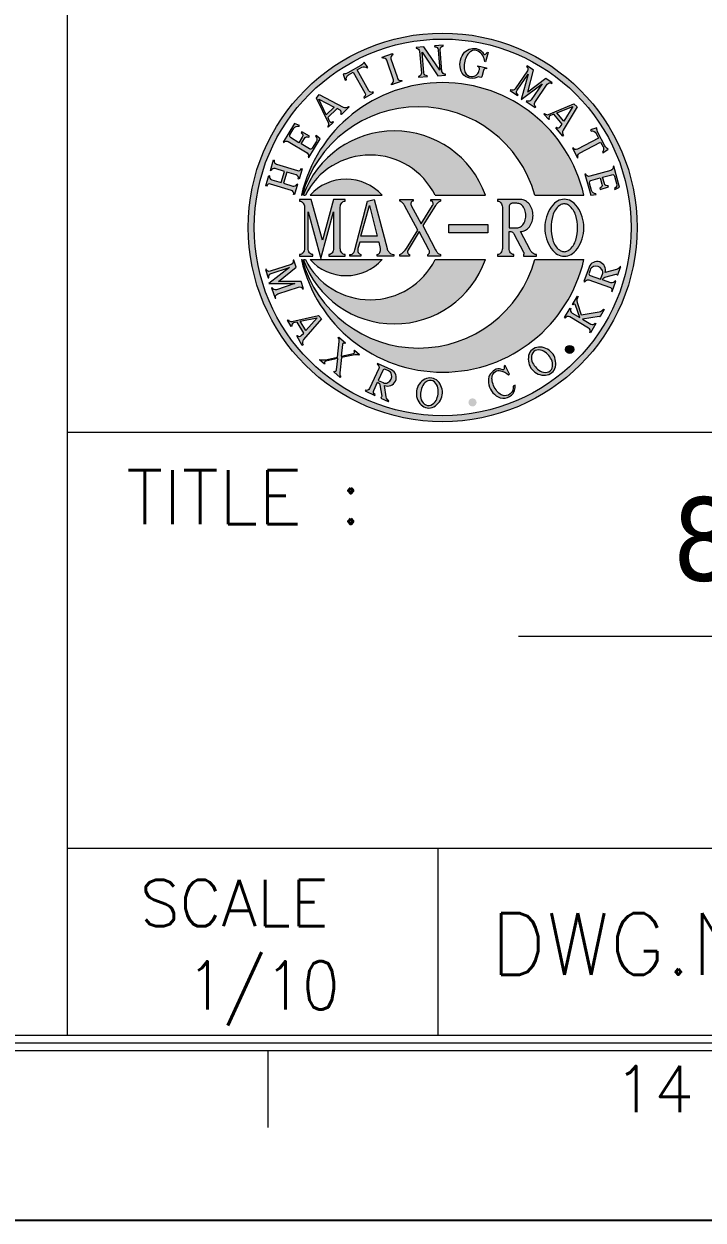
# Model space of a CAD drawing. Extents: x 0 to 24546, y -1194 to 5970.
# Drawn here: x 16401 to 16929, y -1194 to -263 of the extents above; entities that cross this region are included whole.
import ezdxf
from ezdxf.enums import TextEntityAlignment as Align

# ---------------------------------------------------------------- set-up
doc = ezdxf.new("R2010")
doc.units = 0
doc.header["$LTSCALE"] = 60
doc.layers.get('0').update_dxf_attribs({"linetype": 'CONTINUOUS'})
for name, color, linetype in [('A', 2, 'CONTINUOUS'), ('D', 1, 'CONTINUOUS'), ('DIM', 2, 'CONTINUOUS'), ('TITLE', 7, 'CONTINUOUS')]:
    doc.layers.add(name, color=color, linetype=linetype)
doc.styles.add('ROMANS', font='ROMANS')
doc.styles.add('TITLE2', font='tahomabd.ttf')

msp = doc.modelspace()

# ---------------------------------------------------------------- hatches: boundary and pattern name
at = {"lineweight": 5}
h = msp.add_hatch(color=256, dxfattribs=at)
h.paths.add_polyline_path([(16609.25, -392.8, -0.414214), (16610.97, -395.95), (16611.57, -396.13), (16614.04, -387.99), (16613.43, -387.81, -0.414214), (16610.25, -389.48), (16603.05, -387.3), (16605.7, -378.56), (16612.9, -380.74, -0.414214), (16614.62, -383.89), (16615.22, -384.07), (16617.68, -375.93), (16617.08, -375.75, -0.414214), (16613.9, -377.42), (16597.7, -372.52, -0.414214), (16595.98, -369.36), (16595.37, -369.18), (16592.91, -377.32), (16593.51, -377.5, -0.414214), (16596.69, -375.83), (16603.89, -378.01), (16601.25, -386.75), (16594.05, -384.58, -0.414214), (16592.33, -381.42), (16591.72, -381.24), (16589.26, -389.38), (16589.86, -389.56, -0.414214), (16593.05, -387.89)])
h.paths.add_polyline_path([(16608.85, -351.91, -0.451429), (16608.25, -349.46), (16611.23, -344.55, -0.325184), (16615.19, -342.86), (16615.52, -342.32), (16611.69, -340.74), (16602.88, -355.29), (16603.42, -355.62, -0.414214), (16606.91, -354.79), (16621.39, -363.55, -0.414214), (16622.28, -367.04), (16622.82, -367.36), (16631.63, -352.81), (16628.45, -350.15), (16628.13, -350.69, -0.325184), (16628.47, -354.99), (16625.5, -359.9, -0.451429), (16623.04, -360.5), (16616.76, -356.7), (16619.35, -352.42, -0.414214), (16622.83, -351.53), (16623.32, -350.73), (16617.39, -347.14), (16616.9, -347.94, -0.414214), (16617.73, -351.44), (16615.14, -355.72)])
h.paths.add_polyline_path([(16644.86, -329.14), (16647.07, -330.51, -0.464567), (16647.7, -333.42), (16648.14, -333.87), (16654.24, -327.93), (16653.8, -327.48, -0.323055), (16649.36, -327.99), (16630.75, -318.26), (16628.71, -321.13), (16638.03, -340.19, -0.346457), (16637.54, -343.3), (16637.98, -343.75), (16642.05, -339.8), (16641.61, -339.35, -0.493812), (16638.65, -338.47), (16637.64, -336.17)])
h.paths.add_polyline_path([(16636.33, -333.93), (16630.71, -321.82), (16642.43, -328)], flags=16)
h.paths.add_polyline_path([(16660.4, -299.09), (16663.97, -297.08, -0.330709), (16668.22, -297.59), (16668.77, -297.28), (16665.75, -293.19, -0.11811), (16663.2, -295.71), (16653.03, -301.42, -0.11811), (16649.55, -302.29), (16651.19, -307.15), (16652.02, -306.68, -0.330709), (16653.8, -302.79), (16657.37, -300.79), (16666.47, -316.99, -0.417323), (16665.51, -320.42), (16665.82, -320.97), (16673.23, -316.81), (16672.92, -316.26, -0.414214), (16669.47, -315.26)])
h.paths.add_polyline_path([(16687.02, -309.98), (16687.23, -310.57), (16695.27, -307.8), (16695.06, -307.21, -0.414214), (16691.85, -305.61), (16691.45, -304.45), (16686.65, -290.49, -0.414214), (16688.2, -287.25), (16687.89, -286.36), (16679.85, -289.12), (16680.16, -290.02, -0.414214), (16683.37, -291.62), (16688.57, -306.73, -0.414214)])
h.paths.add_polyline_path([(16708.05, -304.23), (16708.11, -304.86), (16715.01, -304.3), (16714.96, -303.67, -0.414214), (16712.24, -301.32), (16710.94, -285.35), (16723.18, -303.63), (16729.14, -303.15), (16729.09, -302.52, -0.414214), (16726.37, -300.17), (16725, -283.3, -0.414214), (16727.3, -280.54), (16727.25, -279.91), (16720.65, -280.45), (16720.71, -281.08, -0.414214), (16723.43, -283.43), (16724.73, -299.4), (16712.18, -281.14), (16706.21, -281.63), (16706.26, -282.26, -0.414214), (16708.98, -284.6), (16710.36, -301.48, -0.414214)])
h.paths.add_polyline_path([(16743.53, -297.33, -0.133858), (16746.02, -287.56, -0.086614), (16748.7, -284.67, -0.277587), (16754.62, -284.56, -0.250848), (16759.67, -292.66), (16760.28, -292.81), (16762.15, -285.49), (16761.54, -285.33, -0.111661), (16760.25, -286.86, -0.485398), (16758.61, -286.5, 0.195431), (16754.37, -282.86, 0.299213), (16743.96, -285.41, 0.23622), (16740.7, -298.23, 0.417323), (16751.83, -305.61), (16754.74, -304.4), (16756.57, -304.87, 0.307087), (16757.33, -304.41), (16758.58, -299.53, -0.456693), (16760.87, -298.16), (16761.03, -297.55), (16754.31, -295.84), (16754.16, -296.45, -0.456693), (16755.52, -298.75), (16755.42, -299.14, -0.133918), (16753.6, -302.49, -0.527559), (16744.51, -301.15, -0.086614)])
h.paths.add_polyline_path([(16787.99, -322.07), (16804.25, -309.89), (16795.78, -322.36, -0.414214), (16792.26, -323.07), (16791.91, -323.59), (16798.94, -328.36), (16799.3, -327.84, -0.414214), (16798.65, -324.31), (16808.16, -310.3, -0.414214), (16811.68, -309.6), (16812.03, -309.08), (16807.08, -305.72), (16793.02, -316.35), (16797.44, -299.17), (16792.49, -295.81), (16792.13, -296.33, -0.414214), (16792.78, -299.87), (16783.27, -313.87, -0.414214), (16779.75, -314.58), (16779.4, -315.1), (16785.13, -318.99), (16785.48, -318.47, -0.414214), (16784.84, -314.93), (16793.3, -302.46)])
h.paths.add_polyline_path([(16819.82, -341.2), (16818.32, -343.32, -0.464567), (16815.38, -343.76), (16814.9, -344.17), (16820.44, -350.63), (16820.92, -350.22, -0.323055), (16820.69, -345.76), (16831.57, -327.8), (16828.83, -325.58), (16809.23, -333.69, -0.346457), (16806.15, -333.01), (16805.67, -333.42), (16809.37, -337.72), (16809.84, -337.31, -0.493812), (16810.9, -334.41), (16813.26, -333.55)])
h.paths.add_polyline_path([(16815.58, -332.39), (16828.02, -327.53), (16821.12, -338.84)], flags=16)
h.paths.add_polyline_path([(16831.71, -360.84, -0.417323), (16828.3, -359.79), (16827.74, -360.09), (16831.73, -367.6), (16832.28, -367.3, -0.414214), (16833.37, -363.88), (16849.75, -355.19), (16851.67, -358.81, -0.330709), (16851.06, -363.05), (16851.36, -363.61), (16855.52, -360.69, -0.11811), (16853.06, -358.07), (16847.6, -347.77, -0.11811), (16846.81, -344.27), (16841.91, -345.8), (16842.36, -346.63, -0.330709), (16846.21, -348.51), (16848.12, -352.13)])
h = msp.add_hatch(color=256, dxfattribs=at)
h.paths.add_polyline_path([(16849.43, -383.14), (16850.78, -387.96, -0.414214), (16849.04, -391.1), (16849.29, -392.01), (16855.97, -390.15), (16855.71, -389.24, -0.414214), (16852.6, -387.45), (16851.25, -382.63), (16858.53, -380.6, -0.377953), (16860.47, -381.69), (16862.07, -387.43, -0.325184), (16860.59, -391.47), (16860.76, -392.08), (16864.53, -390.37), (16859.95, -373.99), (16859.35, -374.16, -0.414214), (16857.56, -377.27), (16841.26, -381.83, -0.414214), (16838.11, -380.09), (16837.5, -380.26), (16842.08, -396.64), (16846.2, -396.15), (16846.03, -395.54, -0.325184), (16842.66, -392.85), (16841.06, -387.12, -0.377953), (16842.15, -385.18)])
h.paths.add_polyline_path([(16851.23, -462.46), (16851.54, -461.57, -0.228346), (16852.95, -460.39), (16861.74, -458.1, -0.330709), (16862.63, -458.41), (16863.23, -458.61), (16865.29, -452.66), (16865.39, -452.36), (16864.8, -452.15, -0.259843), (16861.98, -454.51), (16853.19, -456.81, 0.976378), (16840.69, -452.48), (16836.77, -463.79), (16837.37, -464, -0.414214), (16840.61, -462.46), (16856.61, -467.99, -0.414214), (16858.21, -471.21), (16858.8, -471.41), (16861.58, -463.37), (16860.99, -463.17, -0.414214), (16857.74, -464.71)])
h.paths.add_polyline_path([(16849.74, -461.95), (16841.71, -459.17, -0.377953), (16840.73, -457.16), (16841.56, -454.78, -0.228346), (16844.18, -452.02, -0.338583), (16850.73, -454.29, -0.228346), (16851.08, -458.08)], flags=16)
h.paths.add_polyline_path([(16835.61, -493.09), (16848.62, -490.89, -0.267717), (16849.16, -491.21), (16849.32, -490.94), (16852.52, -485.51), (16851.98, -485.19, -0.204724), (16848.59, -487.21), (16834.72, -489.63), (16831.58, -480.09, -0.23622), (16832.19, -475.34), (16831.65, -475.02), (16827.81, -481.53), (16828.35, -481.85, -0.716535), (16830.3, -482.26), (16833.44, -491.8), (16827.51, -488.3, -0.414214), (16826.59, -484.83), (16826.04, -484.51), (16821.72, -491.83), (16822.26, -492.15, -0.414214), (16825.75, -491.29), (16840.33, -499.89, -0.414214), (16841.25, -503.36), (16841.79, -503.68), (16846.12, -496.36), (16845.57, -496.04, -0.414214), (16842.09, -496.91)])
h.paths.add_polyline_path([(16801.36, -514.78, 0.325404), (16793.79, -521.23, 0.507992), (16806.93, -536.64, 0.325404), (16814.5, -530.19, 0.507992)])
h.paths.add_polyline_path([(16805.43, -517.99, -0.165354), (16811.97, -525.66, -0.165354), (16811.99, -531.03, -0.283465), (16808.15, -534.3, -0.165354), (16802.86, -533.43, -0.165354), (16796.32, -525.76, -0.165354), (16796.3, -520.39, -0.283465), (16800.14, -517.12, -0.165354)], flags=16)
h.paths.add_polyline_path([(16765.37, -541.08, -0.086614), (16765.48, -537.13, -0.417323), (16771.92, -533.13, -0.110236), (16778.15, -536.32), (16778.99, -535.89), (16775.55, -529.15), (16774.71, -529.58), (16774.73, -531.7, -0.529644), (16773.21, -532.35, 0.214453), (16768.53, -532.03, 0.299213), (16762.41, -540.82, 0.228346), (16768.43, -552.6, 0.417323), (16781.65, -550.8, 0.165354), (16783.16, -546.13), (16783.29, -544.3), (16781.61, -545.16, -0.574803), (16773.21, -552.28, -0.086614), (16769.96, -550.05, -0.133858)])
h.paths.add_polyline_path([(16753.26, -557.76, 1), (16746.96, -557.77, 1)])
h.paths.add_polyline_path([(16723.02, -541.18, 0.325404), (16713.19, -539.67, 0.507992), (16710.12, -559.7, 0.325404), (16719.95, -561.2, 0.507992)])
h.paths.add_polyline_path([(16717.68, -559.85, -0.283465), (16712.7, -559.09, -0.165354), (16709.89, -554.51, -0.165354), (16711.42, -544.55, -0.165354), (16715.46, -541.03, -0.283465), (16720.44, -541.79, -0.165354), (16723.25, -546.36, -0.165354), (16721.72, -556.33, -0.165354)], flags=16)
h.paths.add_polyline_path([(16681.6, -544.59, 0.976378), (16687.1, -532.55), (16676.21, -527.58), (16675.95, -528.15, -0.414214), (16677.18, -531.53), (16670.14, -546.92, -0.414214), (16666.78, -548.21), (16666.52, -548.78), (16674.26, -552.31), (16674.52, -551.74, -0.414214), (16673.29, -548.36), (16676.16, -542.1), (16677.02, -542.49, -0.228346), (16678.06, -544.01), (16679.5, -552.98, -0.330709), (16679.1, -553.84), (16678.84, -554.41), (16684.57, -557.03), (16684.86, -557.16), (16685.12, -556.59, -0.259843), (16683.04, -553.56)])
h.paths.add_polyline_path([(16680.53, -542.37), (16676.81, -540.67), (16680.34, -532.93, -0.377953), (16682.43, -532.15), (16684.72, -533.2, -0.228346), (16687.22, -536.07, -0.338583), (16684.34, -542.38, -0.228346)], flags=16)
h.paths.add_polyline_path([(16649, -512.7, -0.653543), (16650.94, -511.86), (16651.34, -511.38), (16646.04, -506.92), (16645.63, -507.4, -0.19685), (16646.34, -510.47), (16645.17, -522.65), (16635.72, -524.59, -0.125984), (16631.45, -524.29), (16631.05, -524.77), (16634.91, -528.01), (16635.31, -527.53, -0.661417), (16636.04, -525.68), (16645.25, -523.53), (16644.25, -532.56, -0.614173), (16642.55, -533.61), (16642.14, -534.09), (16647.21, -538.34), (16647.61, -537.86, -0.19685), (16646.9, -534.79), (16648.31, -522.82), (16658.65, -520.8, -0.149606), (16661.79, -520.97), (16662.2, -520.49), (16658.34, -517.25), (16657.93, -517.73, -0.700787), (16657.44, -519.79), (16648, -521.73)])
h.paths.add_polyline_path([(16632.72, -492.87), (16630.42, -490.21), (16609.69, -494.76, -0.346457), (16606.78, -493.55), (16606.24, -493.87), (16609.12, -498.75), (16609.67, -498.43, -0.493812), (16611.22, -495.76), (16613.69, -495.33), (16618.81, -504.01), (16616.96, -505.83, -0.464567), (16613.99, -505.76), (16613.45, -506.08), (16617.77, -513.4), (16618.31, -513.08, -0.307087), (16618.72, -508.81)])
h.paths.add_polyline_path([(16620.5, -501.91), (16616.18, -494.59), (16629.27, -491.98)], flags=16)
h.paths.add_polyline_path([(16614.81, -468.05, -0.414214), (16618.04, -469.63), (16618.64, -469.43), (16616.74, -463.75), (16599.11, -463.66), (16613.06, -452.69), (16611.16, -447.02), (16610.56, -447.22, -0.414214), (16608.93, -450.42), (16592.87, -455.77, -0.414214), (16589.65, -454.19), (16589.05, -454.39), (16591.24, -460.97), (16591.84, -460.77, -0.414214), (16593.47, -457.57), (16607.78, -452.8), (16591.64, -465.15), (16611.96, -465.35), (16597.66, -470.12, -0.414214), (16594.43, -468.54), (16593.83, -468.74), (16596.53, -476.8), (16597.12, -476.61, -0.414214), (16598.76, -473.4)])
h = msp.add_hatch(color=256, dxfattribs=at)
h.paths.add_polyline_path([(16619.42, -437.95, -0.08085), (16619.12, -439.82, -0.087352), (16618.3, -441.36, -0.097235), (16617.17, -442.35, -0.128308), (16615.64, -442.77), (16615.64, -443.96), (16626.03, -443.96), (16626.03, -442.77, -0.128308), (16624.5, -442.35, -0.097235), (16623.36, -441.36, -0.087352), (16622.55, -439.82, -0.08085), (16622.25, -437.95), (16622.25, -409.43), (16632.16, -445.74), (16642.08, -409.43), (16642.08, -437.95, -0.08085), (16641.78, -439.82, -0.087352), (16640.96, -441.36, -0.097235), (16639.83, -442.35, -0.128308), (16638.3, -442.77), (16638.3, -443.96), (16651.05, -443.96), (16651.05, -442.77, -0.128308), (16649.52, -442.35, -0.097235), (16648.39, -441.36, -0.087352), (16647.57, -439.82, -0.08085), (16647.27, -437.95), (16647.27, -405.91, -0.08085), (16647.57, -404.04, -0.087352), (16648.39, -402.5, -0.097235), (16649.52, -401.51, -0.128308), (16651.05, -401.09), (16651.05, -399.9), (16642.08, -399.9), (16633.58, -431.46), (16624.61, -399.9), (16615.64, -399.9), (16615.64, -401.09, -0.128308), (16617.17, -401.51, -0.097235), (16618.3, -402.5, -0.087352), (16619.12, -404.04, -0.08085), (16619.42, -405.91)])
h.paths.add_polyline_path([(16677.49, -433.24), (16678.43, -438, -0.086834), (16678.55, -439.58, -0.090305), (16678.13, -441.08, -0.105183), (16677.25, -442.2, -0.129136), (16676.07, -442.77), (16676.07, -443.96), (16688.82, -443.96), (16688.82, -442.77, -0.128651), (16686.51, -442.05, -0.098989), (16684.79, -440.44, -0.087758), (16683.62, -438), (16673.71, -399.9), (16668.52, -401.09), (16658.6, -439.2, -0.096208), (16657.82, -441.08, -0.108827), (16656.57, -442.29, -0.147025), (16654.82, -442.77), (16654.82, -443.96), (16663.32, -443.96), (16663.32, -442.77, -0.129136), (16662.14, -442.2, -0.105183), (16661.26, -441.08, -0.090305), (16660.84, -439.58, -0.086834), (16660.96, -438), (16662.38, -433.24)])
h.paths.add_polyline_path([(16663.32, -428.48), (16669.93, -404.66), (16676.07, -428.48)], flags=16)
h.paths.add_polyline_path([(16708.64, -424.91), (16716.2, -439.2, -0.082669), (16716.54, -439.83, -0.074416), (16716.68, -440.58, -0.073509), (16716.6, -441.35, -0.079948), (16716.3, -442.02, -0.091439), (16715.84, -442.51, -0.11166), (16715.25, -442.77), (16715.25, -443.96), (16725.17, -443.96), (16725.17, -442.77, -0.110634), (16723, -441.45, -0.092709), (16721.39, -439.2), (16711.48, -420.14), (16721.39, -404.66, -0.072213), (16723.07, -402.52, -0.082785), (16725.17, -401.09), (16725.17, -399.9), (16717.61, -399.9), (16717.61, -401.09, -0.14605), (16718.38, -401.2, -0.099008), (16718.89, -401.58, -0.094501), (16719.31, -402.25, -0.083097), (16719.49, -403.08, -0.081716), (16719.39, -403.93, -0.090381), (16719.03, -404.66), (16710.06, -418.95), (16702.51, -404.66, -0.083928), (16702.19, -403.93, -0.077115), (16702.11, -403.1, -0.078829), (16702.29, -402.29, -0.089057), (16702.69, -401.63, -0.096139), (16703.21, -401.24, -0.132753), (16703.92, -401.09), (16703.92, -399.9), (16693.54, -399.9), (16693.54, -401.09, -0.110634), (16695.7, -402.41, -0.092709), (16697.31, -404.66), (16707.7, -423.72), (16698.81, -437.87, -0.134806), (16693.54, -442.77), (16693.54, -443.96), (16701.09, -443.96), (16701.09, -442.77, -0.12266), (16700.47, -442.54, -0.097009), (16699.99, -442.06, -0.085184), (16699.68, -441.38, -0.077934), (16699.6, -440.59, -0.079458), (16699.76, -439.83, -0.089744), (16700.15, -439.2)])
h.paths.add_polyline_path([(16761.99, -425.97), (16761.99, -419.42), (16731.78, -419.42), (16731.78, -425.97)])
h.paths.add_polyline_path([(16778.51, -424.91), (16779.93, -424.91, -0.137122), (16781.29, -425.48, -0.108826), (16782.29, -426.69), (16789.84, -440.98, -0.090468), (16790.05, -441.56, -0.084736), (16790.05, -442.19, -0.090468), (16789.84, -442.77), (16789.84, -443.96), (16799.29, -443.96), (16799.76, -443.96), (16799.76, -442.77, -0.111931), (16797.77, -442.23, -0.086592), (16796.25, -441.05, -0.079328), (16795.04, -439.2), (16787.48, -424.91, 0.119045), (16791.21, -423.87, 0.102742), (16794.34, -421.14, 0.086553), (16796.43, -417.12, 0.077969), (16797.16, -412.4, 0.077969), (16796.43, -407.69, 0.086553), (16794.34, -403.67, 0.102742), (16791.21, -400.94, 0.119045), (16787.48, -399.9), (16769.54, -399.9), (16769.54, -401.09, -0.128308), (16771.07, -401.51, -0.097235), (16772.21, -402.5, -0.087352), (16773.03, -404.04, -0.08085), (16773.32, -405.91), (16773.32, -437.95, -0.08085), (16773.03, -439.82, -0.087352), (16772.21, -441.36, -0.097235), (16771.07, -442.35, -0.128308), (16769.54, -442.77), (16769.54, -443.96), (16782.29, -443.96), (16782.29, -442.77, -0.128308), (16780.76, -442.35, -0.097235), (16779.63, -441.36, -0.087352), (16778.81, -439.82, -0.08085), (16778.51, -437.95)])
h.paths.add_polyline_path([(16778.51, -421.93), (16778.51, -405.85, -0.07341), (16778.73, -404.74, -0.081622), (16779.25, -403.8, -0.091294), (16779.95, -403.18, -0.116193), (16780.87, -402.88), (16784.65, -402.88, -0.138857), (16787.52, -403.62, -0.11682), (16789.84, -405.85, -0.092753), (16791.4, -410.08, -0.086629), (16791.4, -414.73, -0.092753), (16789.84, -418.95, -0.11682), (16787.52, -421.19, -0.138857), (16784.65, -421.93)], flags=16)
h.paths.add_polyline_path([(16809.18, -434.52, 0.089593), (16813.92, -440.98, 0.122438), (16818.8, -443.77, 0.134776), (16824.15, -443.77, 0.122438), (16829.03, -440.98, 0.089593), (16833.77, -434.52, 0.078101), (16836.32, -426.33, 0.074241), (16836.32, -417.53, 0.078101), (16833.77, -409.33, 0.089593), (16829.03, -402.88, 0.122438), (16824.15, -400.09, 0.134776), (16818.8, -400.09, 0.122438), (16813.92, -402.88, 0.089593), (16809.18, -409.33, 0.078101), (16806.64, -417.53, 0.074241), (16806.64, -426.33, 0.078101)])
h.paths.add_polyline_path([(16812.51, -431.46, -0.065764), (16811.26, -421.93, -0.065764), (16812.51, -412.4, -0.072158), (16814.59, -407.99, -0.082999), (16817.7, -404.66, -0.108169), (16820.16, -403.47, -0.116448), (16822.79, -403.47, -0.108169), (16825.25, -404.66, -0.082999), (16828.36, -407.99, -0.072158), (16830.45, -412.4, -0.065764), (16831.69, -421.93, -0.065764), (16830.45, -431.46, -0.072158), (16828.36, -435.87, -0.082999), (16825.25, -439.2, -0.108169), (16822.79, -440.39, -0.116448), (16820.16, -440.39, -0.108169), (16817.7, -439.2, -0.082999), (16814.59, -435.87, -0.072158)], flags=16)
msp.add_hatch(color=256, dxfattribs=at).paths.add_polyline_path([(16828.84, -516.58, 1), (16822.54, -516.58, 1)])
at = {"layer": 'D', "lineweight": 5}
h = msp.add_hatch(color=256, dxfattribs=at)
h.paths.add_polyline_path([(16878.08, -421.63, 1), (16575.7, -421.63, 1)])
h.paths.add_polyline_path([(16873.43, -421.63, 1), (16580.35, -421.63, 1)], flags=16)
h = msp.add_hatch(color=256, dxfattribs=at)
h.paths.add_polyline_path([(16617.07, -396.6), (16617.65, -396.6, -0.760886), (16798.58, -396.6), (16836.71, -396.6, 0.797724)])
h.paths.add_polyline_path([(16760.14, -396.6, 0.707107), (16618.55, -396.6), (16620.12, -396.6, -0.620174), (16721.02, -396.6)], flags=17)
h.paths.add_polyline_path([(16679.78, -396.6), (16623.82, -396.6, -0.447214)], flags=16)
h.paths.add_polyline_path([(16679.78, -446.66, -0.447214), (16623.82, -446.66)])
h.paths.add_polyline_path([(16721.02, -446.66, -0.620174), (16620.12, -446.66), (16618.55, -446.66, 0.707107), (16760.14, -446.66)], flags=17)
h.paths.add_polyline_path([(16617.65, -446.66), (16617.07, -446.66, 0.797724), (16836.71, -446.66), (16798.58, -446.66, -0.760886)])

# ---------------------------------------------------------------- linework, layer by layer
at = {"lineweight": 5}
for points in [[(16695.06, -307.21), (16695.27, -307.8), (16687.23, -310.57), (16687.02, -309.98, 0.409449), (16688.58, -306.77), (16683.36, -291.58, 0.409449), (16680.16, -290.02), (16679.85, -289.12), (16687.89, -286.36), (16688.2, -287.25, 0.409449), (16686.64, -290.45), (16691.45, -304.45), (16691.86, -305.65, 0.409449), (16695.06, -307.21)], [(16708.05, -304.23), (16708.11, -304.86), (16715.01, -304.3), (16714.96, -303.67, -0.409449), (16712.25, -301.36), (16710.94, -285.35), (16723.18, -303.63), (16729.14, -303.15), (16729.09, -302.52, -0.409449), (16726.37, -300.21), (16724.99, -283.26, -0.409449), (16727.3, -280.54), (16727.25, -279.91), (16720.65, -280.45), (16720.71, -281.08, -0.409449), (16723.42, -283.39), (16724.73, -299.4), (16712.18, -281.14), (16706.21, -281.63), (16706.26, -282.26, -0.409449), (16708.98, -284.56), (16710.36, -301.52, -0.409449), (16708.05, -304.23)], [(16754.31, -295.84), (16761.03, -297.55), (16760.87, -298.16, 0.456693), (16758.58, -299.53), (16757.33, -304.41, -0.307087), (16756.57, -304.87), (16754.74, -304.4), (16751.83, -305.61, -0.417323), (16740.7, -298.23, -0.23622), (16743.96, -285.41, -0.299213), (16754.37, -282.86, -0.19685), (16758.63, -286.54, 0.440945), (16760.16, -286.93, 0.11811), (16761.54, -285.33), (16762.15, -285.49), (16760.28, -292.81), (16759.67, -292.66, 0.251969), (16754.59, -284.54, 0.275591), (16748.7, -284.67, 0.086614), (16746.02, -287.56, 0.133858), (16743.53, -297.33, 0.086614), (16744.51, -301.15, 0.527559), (16753.6, -302.49, 0.125984), (16755.37, -299.36), (16755.52, -298.75, 0.456693), (16754.16, -296.45), (16754.31, -295.84)], [(16665.82, -320.97), (16673.23, -316.81), (16672.92, -316.26, -0.409449), (16669.49, -315.3), (16660.4, -299.09), (16663.97, -297.08, -0.330709), (16668.22, -297.59), (16668.77, -297.28), (16665.75, -293.19, -0.11811), (16663.2, -295.71), (16653.03, -301.42, -0.11811), (16649.55, -302.29), (16651.19, -307.15), (16652.02, -306.68, -0.330709), (16653.8, -302.79), (16657.37, -300.79), (16666.47, -316.99, -0.417323), (16665.51, -320.42), (16665.82, -320.97)], [(16779.4, -315.1), (16785.13, -318.99), (16785.48, -318.47, -0.409449), (16784.81, -314.97), (16793.3, -302.46), (16787.99, -322.07), (16804.25, -309.89), (16795.76, -322.4, -0.409449), (16792.26, -323.07), (16791.91, -323.59), (16798.94, -328.36), (16799.3, -327.84, -0.409449), (16798.63, -324.34), (16808.18, -310.27, -0.409449), (16811.68, -309.6), (16812.03, -309.08), (16807.08, -305.72), (16793.02, -316.35), (16797.44, -299.17), (16792.49, -295.81), (16792.13, -296.33, -0.409449), (16792.8, -299.83), (16783.25, -313.91, -0.409449), (16779.75, -314.58), (16779.4, -315.1)], [(16637.54, -343.3, 0.346457), (16638.03, -340.19), (16628.71, -321.13), (16630.75, -318.26), (16649.56, -328.09, 0.307087), (16653.8, -327.48), (16654.24, -327.93), (16648.14, -333.87), (16647.7, -333.42, 0.464567), (16647.07, -330.51), (16644.86, -329.14), (16637.64, -336.17), (16638.72, -338.64, 0.464567), (16641.61, -339.35), (16642.05, -339.8), (16637.98, -343.75), (16637.54, -343.3)], [(16806.15, -333.01, 0.346457), (16809.23, -333.69), (16828.83, -325.58), (16831.57, -327.8), (16820.58, -345.95, 0.307087), (16820.92, -350.22), (16820.44, -350.63), (16814.9, -344.17), (16815.38, -343.76, 0.464567), (16818.32, -343.32), (16819.82, -341.2), (16813.26, -333.55), (16810.73, -334.47, 0.464567), (16809.84, -337.31), (16809.37, -337.72), (16805.67, -333.42), (16806.15, -333.01)], [(16622.82, -367.36), (16631.63, -352.81), (16628.45, -350.15), (16628.13, -350.69, -0.322835), (16628.49, -354.96), (16625.39, -360.08, -0.377953), (16623.22, -360.61), (16616.76, -356.7), (16619.37, -352.38, -0.409449), (16622.83, -351.53), (16623.32, -350.73), (16617.39, -347.14), (16616.9, -347.94, -0.409449), (16617.75, -351.41), (16615.14, -355.72), (16608.67, -351.8, -0.377953), (16608.14, -349.64), (16611.24, -344.52, -0.322835), (16615.19, -342.86), (16615.52, -342.32), (16611.69, -340.74), (16602.88, -355.29), (16603.42, -355.62, -0.409449), (16606.88, -354.77), (16621.43, -363.58, -0.409449), (16622.28, -367.04), (16622.82, -367.36)], [(16827.74, -360.09), (16831.73, -367.6), (16832.28, -367.3, -0.409449), (16833.33, -363.9), (16849.75, -355.19), (16851.67, -358.81, -0.330709), (16851.06, -363.05), (16851.36, -363.61), (16855.52, -360.69, -0.11811), (16853.06, -358.07), (16847.6, -347.77, -0.11811), (16846.81, -344.27), (16841.91, -345.8), (16842.36, -346.63, -0.330709), (16846.21, -348.51), (16848.12, -352.13), (16831.71, -360.84, -0.417323), (16828.3, -359.79), (16827.74, -360.09)], [(16605.7, -378.56), (16603.05, -387.3), (16610.29, -389.49, 0.409449), (16613.43, -387.81), (16614.04, -387.99), (16611.57, -396.13), (16610.97, -395.95, 0.409449), (16609.29, -392.81), (16593.01, -387.88, 0.409449), (16589.86, -389.56), (16589.26, -389.38), (16591.72, -381.24), (16592.33, -381.42, 0.409449), (16594.01, -384.57), (16601.25, -386.75), (16603.89, -378.01), (16596.65, -375.82, 0.409449), (16593.51, -377.5), (16592.91, -377.32), (16595.37, -369.18), (16595.98, -369.36, 0.409449), (16597.66, -372.51), (16613.94, -377.43, 0.409449), (16617.08, -375.75), (16617.68, -375.93), (16615.22, -384.07), (16614.62, -383.89, 0.409449), (16612.94, -380.75), (16605.7, -378.56)], [(16837.5, -380.26), (16842.08, -396.64), (16846.2, -396.15), (16846.03, -395.54, -0.322835), (16842.67, -392.88), (16841.06, -387.12, -0.377953), (16842.15, -385.18), (16849.43, -383.14), (16850.79, -388, -0.409449), (16849.04, -391.1), (16849.29, -392.01), (16855.97, -390.15), (16855.71, -389.24, -0.409449), (16852.61, -387.49), (16851.25, -382.63), (16858.53, -380.6, -0.377953), (16860.47, -381.69), (16862.08, -387.46, -0.322835), (16860.59, -391.47), (16860.76, -392.08), (16864.53, -390.37), (16859.95, -373.99), (16859.35, -374.16, -0.409449), (16857.6, -377.26), (16841.22, -381.84, -0.409449), (16838.11, -380.09), (16837.5, -380.26)], [(16615.64, -443.96), (16626.03, -443.96), (16626.03, -442.77, -0.120051), (16624.59, -442.4, -0.103869), (16623.36, -441.36, -0.087352), (16622.55, -439.82, -0.078458), (16622.25, -438), (16622.25, -409.43), (16632.16, -445.74), (16642.08, -409.43), (16642.08, -438, -0.078458), (16641.78, -439.82, -0.087352), (16640.96, -441.36, -0.103869), (16639.74, -442.4, -0.120051), (16638.3, -442.77), (16638.3, -443.96), (16651.05, -443.96), (16651.05, -442.77, -0.120051), (16649.61, -442.4, -0.103869), (16648.39, -441.36, -0.087352), (16647.57, -439.82, -0.078458), (16647.27, -438), (16647.27, -405.85, -0.078458), (16647.57, -404.04, -0.087352), (16648.39, -402.5, -0.103869), (16649.61, -401.46, -0.120051), (16651.05, -401.09), (16651.05, -399.9), (16642.08, -399.9), (16633.58, -431.46), (16624.61, -399.9), (16615.64, -399.9), (16615.64, -401.09, -0.120051), (16617.08, -401.46, -0.103869), (16618.3, -402.5, -0.087352), (16619.12, -404.04, -0.078458), (16619.42, -405.85), (16619.42, -438, -0.078458), (16619.12, -439.82, -0.087352), (16618.3, -441.36, -0.103869), (16617.08, -442.4, -0.120051), (16615.64, -442.77), (16615.64, -443.96)], [(16654.82, -442.77, 0.137616), (16656.47, -442.35, 0.116103), (16657.82, -441.08, 0.096208), (16658.6, -439.2), (16668.52, -401.09), (16673.71, -399.9), (16683.62, -438, 0.087758), (16684.79, -440.44, 0.104349), (16686.62, -442.11, 0.121876), (16688.82, -442.77), (16688.82, -443.96), (16676.07, -443.96), (16676.07, -442.77, 0.128271), (16677.25, -442.21, 0.105831), (16678.13, -441.08, 0.090305), (16678.55, -439.58, 0.086834), (16678.43, -438), (16677.49, -433.24), (16662.38, -433.24), (16660.96, -438, 0.086834), (16660.84, -439.58, 0.090305), (16661.26, -441.08, 0.105831), (16662.15, -442.21, 0.128271), (16663.32, -442.77), (16663.32, -443.96), (16654.82, -443.96), (16654.82, -442.77)], [(16693.54, -399.9), (16703.92, -399.9), (16703.92, -401.09, 0.120618), (16703.27, -401.21, 0.106129), (16702.69, -401.63, 0.089057), (16702.29, -402.29, 0.078829), (16702.11, -403.1, 0.077115), (16702.19, -403.93, 0.083928), (16702.51, -404.66), (16710.06, -418.95), (16719.03, -404.66, 0.090381), (16719.39, -403.93, 0.081716), (16719.49, -403.08, 0.083097), (16719.31, -402.25, 0.094501), (16718.89, -401.58, 0.113724), (16718.29, -401.17, 0.128338), (16717.61, -401.09), (16717.61, -399.9), (16725.17, -399.9), (16725.17, -401.09, 0.082785), (16723.07, -402.52, 0.072213), (16721.39, -404.66), (16711.48, -420.14), (16721.39, -439.2, 0.092709), (16723, -441.45, 0.110634), (16725.17, -442.77), (16725.17, -443.96), (16715.25, -443.96), (16715.25, -442.77, 0.109277), (16715.83, -442.52, 0.093319), (16716.3, -442.02, 0.079948), (16716.6, -441.35, 0.073509), (16716.68, -440.58, 0.074416), (16716.54, -439.83, 0.082669), (16716.2, -439.2), (16708.64, -424.91), (16700.15, -439.2, 0.089744), (16699.76, -439.83, 0.079458), (16699.6, -440.59, 0.077934), (16699.68, -441.38, 0.085184), (16699.99, -442.06, 0.100614), (16700.49, -442.55, 0.118073), (16701.09, -442.77), (16701.09, -443.96), (16693.54, -443.96), (16693.54, -442.77, 0.131934), (16698.73, -438), (16707.7, -423.72), (16697.31, -404.66, 0.092709), (16695.7, -402.41, 0.110634), (16693.54, -401.09), (16693.54, -399.9)], [(16769.54, -443.96), (16782.29, -443.96), (16782.29, -442.77, -0.120051), (16780.85, -442.4, -0.103869), (16779.63, -441.36, -0.087352), (16778.81, -439.82, -0.078458), (16778.51, -438), (16778.51, -424.91), (16779.93, -424.91, -0.134495), (16781.27, -425.46, -0.110789), (16782.29, -426.69), (16789.84, -440.98, -0.090468), (16790.05, -441.56, -0.084736), (16790.05, -442.19, -0.090468), (16789.84, -442.77), (16789.84, -443.96), (16799.29, -443.96), (16799.76, -443.96), (16799.76, -442.77, -0.104653), (16797.89, -442.29, -0.092646), (16796.25, -441.05, -0.079328), (16795.04, -439.2), (16787.48, -424.91, 0.119045), (16791.21, -423.87, 0.102742), (16794.34, -421.14, 0.086553), (16796.43, -417.12, 0.077969), (16797.16, -412.4, 0.077969), (16796.43, -407.69, 0.086553), (16794.34, -403.67, 0.102742), (16791.21, -400.94, 0.119045), (16787.48, -399.9), (16769.54, -399.9), (16769.54, -401.09, -0.120051), (16770.99, -401.46, -0.103869), (16772.21, -402.5, -0.087352), (16773.03, -404.04, -0.078458), (16773.32, -405.85), (16773.32, -438, -0.078458), (16773.03, -439.82, -0.087352), (16772.21, -441.36, -0.103869), (16770.99, -442.4, -0.120051), (16769.54, -442.77), (16769.54, -443.96)], [(16813.92, -440.98, 0.122438), (16818.8, -443.77, 0.134776), (16824.15, -443.77, 0.122438), (16829.03, -440.98, 0.089593), (16833.77, -434.52, 0.078101), (16836.32, -426.33, 0.074241), (16836.32, -417.53, 0.078101), (16833.77, -409.33, 0.089593), (16829.03, -402.88, 0.122438), (16824.15, -400.09, 0.134776), (16818.8, -400.09, 0.122438), (16813.92, -402.88, 0.089593), (16809.18, -409.33, 0.078101), (16806.64, -417.53, 0.074241), (16806.64, -426.33, 0.078101), (16809.18, -434.52, 0.089593), (16813.92, -440.98)], [(16778.51, -405.85), (16778.51, -421.93), (16784.65, -421.93, 0.138857), (16787.52, -421.19, 0.11682), (16789.84, -418.95, 0.092753), (16791.4, -414.73, 0.086629), (16791.4, -410.08, 0.092753), (16789.84, -405.85, 0.11682), (16787.52, -403.62, 0.138857), (16784.65, -402.88), (16780.87, -402.88, 0.110456), (16779.99, -403.15, 0.095932), (16779.25, -403.8, 0.081622), (16778.73, -404.74, 0.07341), (16778.51, -405.85)], [(16812.51, -412.4, 0.065764), (16811.26, -421.93, 0.065764), (16812.51, -431.46, 0.072158), (16814.59, -435.87, 0.082999), (16817.7, -439.2, 0.108169), (16820.16, -440.39, 0.116448), (16822.79, -440.39, 0.108169), (16825.25, -439.2, 0.082999), (16828.36, -435.87, 0.072158), (16830.45, -431.46, 0.065764), (16831.69, -421.93, 0.065764), (16830.45, -412.4, 0.072158), (16828.36, -407.99, 0.082999), (16825.25, -404.66, 0.108169), (16822.79, -403.47, 0.116448), (16820.16, -403.47, 0.108169), (16817.7, -404.66, 0.082999), (16814.59, -407.99, 0.072158), (16812.51, -412.4)], [(16589.05, -454.39), (16591.24, -460.97), (16591.84, -460.77, -0.409449), (16593.43, -457.58), (16607.78, -452.8), (16591.64, -465.15), (16611.96, -465.35), (16597.62, -470.13, -0.409449), (16594.43, -468.54), (16593.83, -468.74), (16596.53, -476.8), (16597.12, -476.61, -0.409449), (16598.72, -473.42), (16614.85, -468.03, -0.409449), (16618.04, -469.63), (16618.64, -469.43), (16616.74, -463.75), (16599.11, -463.66), (16613.06, -452.69), (16611.16, -447.02), (16610.56, -447.22, -0.409449), (16608.97, -450.4), (16592.84, -455.79, -0.409449), (16589.65, -454.19), (16589.05, -454.39)], [(16858.8, -471.41), (16861.58, -463.37), (16860.99, -463.17, -0.409449), (16857.78, -464.73), (16851.23, -462.46), (16851.54, -461.57, -0.228346), (16852.95, -460.39), (16861.74, -458.1, -0.330709), (16862.63, -458.41), (16863.23, -458.61), (16865.29, -452.66), (16865.39, -452.36), (16864.8, -452.15, -0.259843), (16861.98, -454.51), (16853.19, -456.81, 0.976378), (16840.69, -452.48), (16836.77, -463.79), (16837.37, -464, -0.409449), (16840.57, -462.44), (16856.65, -468, -0.409449), (16858.21, -471.21), (16858.8, -471.41)], [(16841.71, -459.17), (16849.74, -461.95), (16851.08, -458.08, 0.228346), (16850.73, -454.29, 0.338583), (16844.18, -452.02, 0.228346), (16841.56, -454.78), (16840.73, -457.16, 0.377953), (16841.71, -459.17)], [(16821.72, -491.83), (16826.04, -484.51), (16826.59, -484.83, 0.409449), (16827.47, -488.28), (16833.44, -491.8), (16830.3, -482.26, 0.716535), (16828.35, -481.85), (16827.81, -481.53), (16831.65, -475.02), (16832.19, -475.34, 0.23622), (16831.58, -480.09), (16834.72, -489.63), (16848.59, -487.21, 0.204724), (16851.98, -485.19), (16852.52, -485.51), (16849.32, -490.94), (16849.16, -491.21, 0.267717), (16848.62, -490.89), (16835.61, -493.09), (16842.12, -496.93, 0.409449), (16845.57, -496.04), (16846.12, -496.36), (16841.79, -503.68), (16841.25, -503.36, 0.409449), (16840.36, -499.91), (16825.71, -491.26, 0.409449), (16822.26, -492.15), (16821.72, -491.83)], [(16606.78, -493.55, 0.346457), (16609.69, -494.76), (16630.42, -490.21), (16632.72, -492.87), (16618.72, -508.81, 0.307087), (16618.31, -513.08), (16617.77, -513.4), (16613.45, -506.08), (16613.99, -505.76, 0.464567), (16616.96, -505.83), (16618.81, -504.01), (16613.69, -495.33), (16611.03, -495.79, 0.464567), (16609.67, -498.43), (16609.12, -498.75), (16606.24, -493.87), (16606.78, -493.55)], [(16646.04, -506.92), (16651.34, -511.38), (16650.94, -511.86, 0.653543), (16649, -512.7), (16648, -521.73), (16657.44, -519.79, 0.700787), (16657.93, -517.73), (16658.34, -517.25), (16662.2, -520.49), (16661.79, -520.97, 0.149606), (16658.65, -520.8), (16648.31, -522.82), (16646.9, -534.79, 0.19685), (16647.61, -537.86), (16647.21, -538.34), (16642.14, -534.09), (16642.55, -533.61, 0.614173), (16644.25, -532.56), (16645.25, -523.53), (16636.04, -525.68, 0.661417), (16635.31, -527.53), (16634.91, -528.01), (16631.05, -524.77), (16631.45, -524.29, 0.125984), (16635.72, -524.59), (16645.17, -522.65), (16646.34, -510.47, 0.19685), (16645.63, -507.4), (16646.04, -506.92)], [(16806.85, -536.65, 0.330709), (16814.52, -530.11, 0.503937), (16801.44, -514.77, 0.330709), (16793.77, -521.31, 0.503937), (16806.85, -536.65)], [(16796.32, -525.76, 0.165354), (16802.86, -533.43, 0.165354), (16808.15, -534.3, 0.283465), (16811.99, -531.03, 0.165354), (16811.97, -525.66, 0.165354), (16805.43, -517.99, 0.165354), (16800.14, -517.12, 0.283465), (16796.3, -520.39, 0.165354), (16796.32, -525.76)], [(16822.54, -516.58, -1), (16828.84, -516.58, -1), (16822.54, -516.58)], [(16666.52, -548.78), (16674.26, -552.31), (16674.52, -551.74, -0.409449), (16673.28, -548.4), (16676.16, -542.1), (16677.02, -542.49, -0.228346), (16678.06, -544.01), (16679.5, -552.98, -0.330709), (16679.1, -553.84), (16678.84, -554.41), (16684.57, -557.03), (16684.86, -557.16), (16685.12, -556.59, -0.259843), (16683.04, -553.56), (16681.6, -544.59, 0.976378), (16687.1, -532.55), (16676.21, -527.58), (16675.95, -528.15, -0.409449), (16677.19, -531.49), (16670.12, -546.96, -0.409449), (16666.78, -548.21), (16666.52, -548.78)], [(16778.99, -535.89), (16775.55, -529.15), (16774.71, -529.58), (16774.73, -531.7, -0.488189), (16773.33, -532.41, 0.220472), (16768.53, -532.03, 0.299213), (16762.41, -540.82, 0.228346), (16768.43, -552.6, 0.417323), (16781.65, -550.8, 0.165354), (16783.16, -546.13), (16783.29, -544.3), (16781.61, -545.16, -0.574803), (16773.21, -552.28, -0.086614), (16769.96, -550.05, -0.133858), (16765.37, -541.08, -0.086614), (16765.48, -537.13, -0.417323), (16771.92, -533.13, -0.110236), (16778.15, -536.32), (16778.99, -535.89)], [(16680.34, -532.93), (16676.81, -540.67), (16680.53, -542.37, 0.228346), (16684.34, -542.38, 0.338583), (16687.22, -536.07, 0.228346), (16684.72, -533.2), (16682.43, -532.15, 0.377953), (16680.34, -532.93)], [(16710.06, -559.64, 0.330709), (16720.03, -561.17, 0.503937), (16723.08, -541.24, 0.330709), (16713.11, -539.71, 0.503937), (16710.06, -559.64)], [(16711.42, -544.55, 0.165354), (16709.89, -554.51, 0.165354), (16712.7, -559.09, 0.283465), (16717.68, -559.85, 0.165354), (16721.72, -556.33, 0.165354), (16723.25, -546.36, 0.165354), (16720.44, -541.79, 0.283465), (16715.46, -541.03, 0.165354), (16711.42, -544.55)]]:
    msp.add_lwpolyline(points, format="xyb", dxfattribs=at)
for points in [[(16630.71, -321.82), (16642.43, -328), (16636.33, -333.93), (16630.71, -321.82)], [(16828.02, -327.53), (16821.12, -338.84), (16815.58, -332.39), (16828.02, -327.53)], [(16669.93, -404.66), (16676.07, -428.48), (16663.32, -428.48), (16669.93, -404.66)], [(16731.78, -419.42), (16761.99, -419.42), (16761.99, -425.97), (16731.78, -425.97), (16731.78, -419.42)], [(16629.27, -491.98), (16620.5, -501.91), (16616.18, -494.59), (16629.27, -491.98)]]:
    msp.add_lwpolyline(points, dxfattribs=at)
at = {"layer": 'A', "lineweight": 5}
for p, q in [((16435.22, -1050), (16435.22, 158.25)), ((16435.22, -1050), (16435.22, 158.25)), ((8803.22, -1050), (18379.22, -1050)), ((8797.22, -1056), (18385.22, -1056)), ((8791.22, -1062), (18391.22, -1062))]:
    msp.add_line(p, q, dxfattribs=at)
at = {"layer": 'A', "color": 7, "lineweight": 5}
for p, q in [((18192.02, -581.16), (16435.22, -581.16)), ((18379.22, -904.92), (16435.22, -904.92))]:
    msp.add_line(p, q, dxfattribs=at)
at = {"layer": 'A'}
msp.add_lwpolyline([(8400, -1194), (18480, -1194), (18480, 5970), (8400, 5970)], close=True, dxfattribs=at)
at = {"layer": 'D', "lineweight": 5}
for p, q in [((16617.07, -396.6), (16617.65, -396.6)), ((16618.55, -396.6), (16620.12, -396.6)), ((16623.82, -396.6), (16679.78, -396.6)), ((16721.02, -396.6), (16760.14, -396.6)), ((16798.58, -396.6), (16836.71, -396.6)), ((16617.07, -446.66), (16617.65, -446.66)), ((16618.55, -446.66), (16620.12, -446.66)), ((16623.82, -446.66), (16679.78, -446.66)), ((16721.02, -446.66), (16760.14, -446.66)), ((16798.58, -446.66), (16836.71, -446.66))]:
    msp.add_line(p, q, dxfattribs=at)
for radius in [151.19, 146.54]:
    msp.add_circle((16726.89, -421.63), radius, dxfattribs=at)
for centre, radius, start, end in [((16726.89, -421.63), 112.64, 12.83959, 167.16041), ((16708.12, -421.63), 93.86, 15.46601, 164.53399), ((16689.34, -421.63), 75.09, 19.47122, 160.52878), ((16670.57, -421.63), 56.32, 26.3878, 153.6122), ((16651.8, -421.63), 37.55, 41.81031, 138.18969), ((16726.89, -421.63), 112.64, 192.83959, 347.16041), ((16708.12, -421.63), 93.86, 195.46601, 344.53399), ((16689.34, -421.63), 75.09, 199.47122, 340.52878), ((16670.57, -421.63), 56.32, 206.3878, 333.6122), ((16651.8, -421.63), 37.55, 221.81031, 318.18969)]:
    msp.add_arc(centre, radius, start, end, dxfattribs=at)
at = {"layer": 'TITLE', "color": 7, "lineweight": 5}
for p, q in [((16785.98, -739.56), (18192.02, -739.56)), ((16723.22, -904.92), (16723.22, -1050))]:
    msp.add_line(p, q, dxfattribs=at)
at = {"layer": 'TITLE', "color": 6, "lineweight": 5}
msp.add_line((16591.22, -1122), (16591.22, -1062), dxfattribs=at)

# ---------------------------------------------------------------- texts
at = {"layer": 'A', "style": 'TITLE2'}
msp.add_text('800Kg AL Melting Furnace', height=64.8, dxfattribs=at).set_placement((16905.73, -696.41))
at = {"layer": 'DIM', "lineweight": 5, "style": 'ROMANS'}
for s, height, p in [('TITLE :', 42, (16572.62, -631.42)), ('DWG.NO.', 48, (16897.82, -979.16))]:
    msp.add_text(s, height=height, dxfattribs=at).set_placement(p, align=Align.MIDDLE)
msp.add_text('SCALE', height=36, dxfattribs=at).set_placement((16491.55, -965.39))
at = {"layer": 'DIM', "lineweight": 5, "ltscale": 10, "style": 'ROMANS', "width": 0.9}
msp.add_text('1/10', height=37.44, dxfattribs=at).set_placement((16528.14, -1030.1))
at = {"layer": 'TITLE', "color": 6, "lineweight": 5, "style": 'ROMANS'}
msp.add_text('14', height=36, dxfattribs=at).set_placement((16891.22, -1092), align=Align.MIDDLE)

doc.saveas('drawing.dxf')
